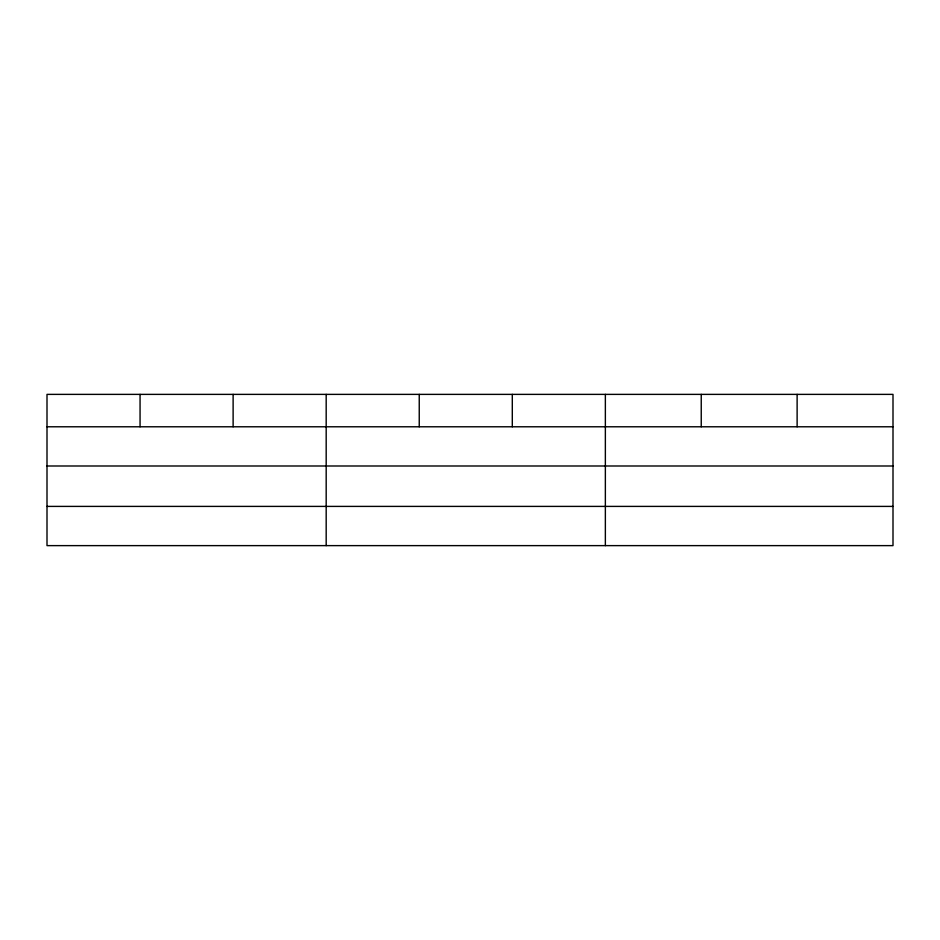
<?xml version="1.0" encoding="UTF-8"?>
<svg xmlns="http://www.w3.org/2000/svg" width="940" height="940" viewBox="0 0 940 940"><rect width="100%" height="100%" fill="white"/><g stroke="black" fill="none" stroke-linecap="round" stroke-linejoin="round"><path stroke-width="1.41" d="M893 465.993L893 394.377L47 394.377L47 545.623L893 545.623L893 465.993L47 465.993M47 426.784L893 426.784M47 506.402L893 506.402M797.12 394.377L797.12 426.784M701.24 394.377L701.24 426.784M605.36 394.377L605.36 545.623M512.3 394.377L512.3 426.784M419.24 394.377L419.24 426.784M326.18 394.377L326.18 545.623M233.12 394.377L233.12 426.784M140.06 394.377L140.06 426.784"/></g></svg>
